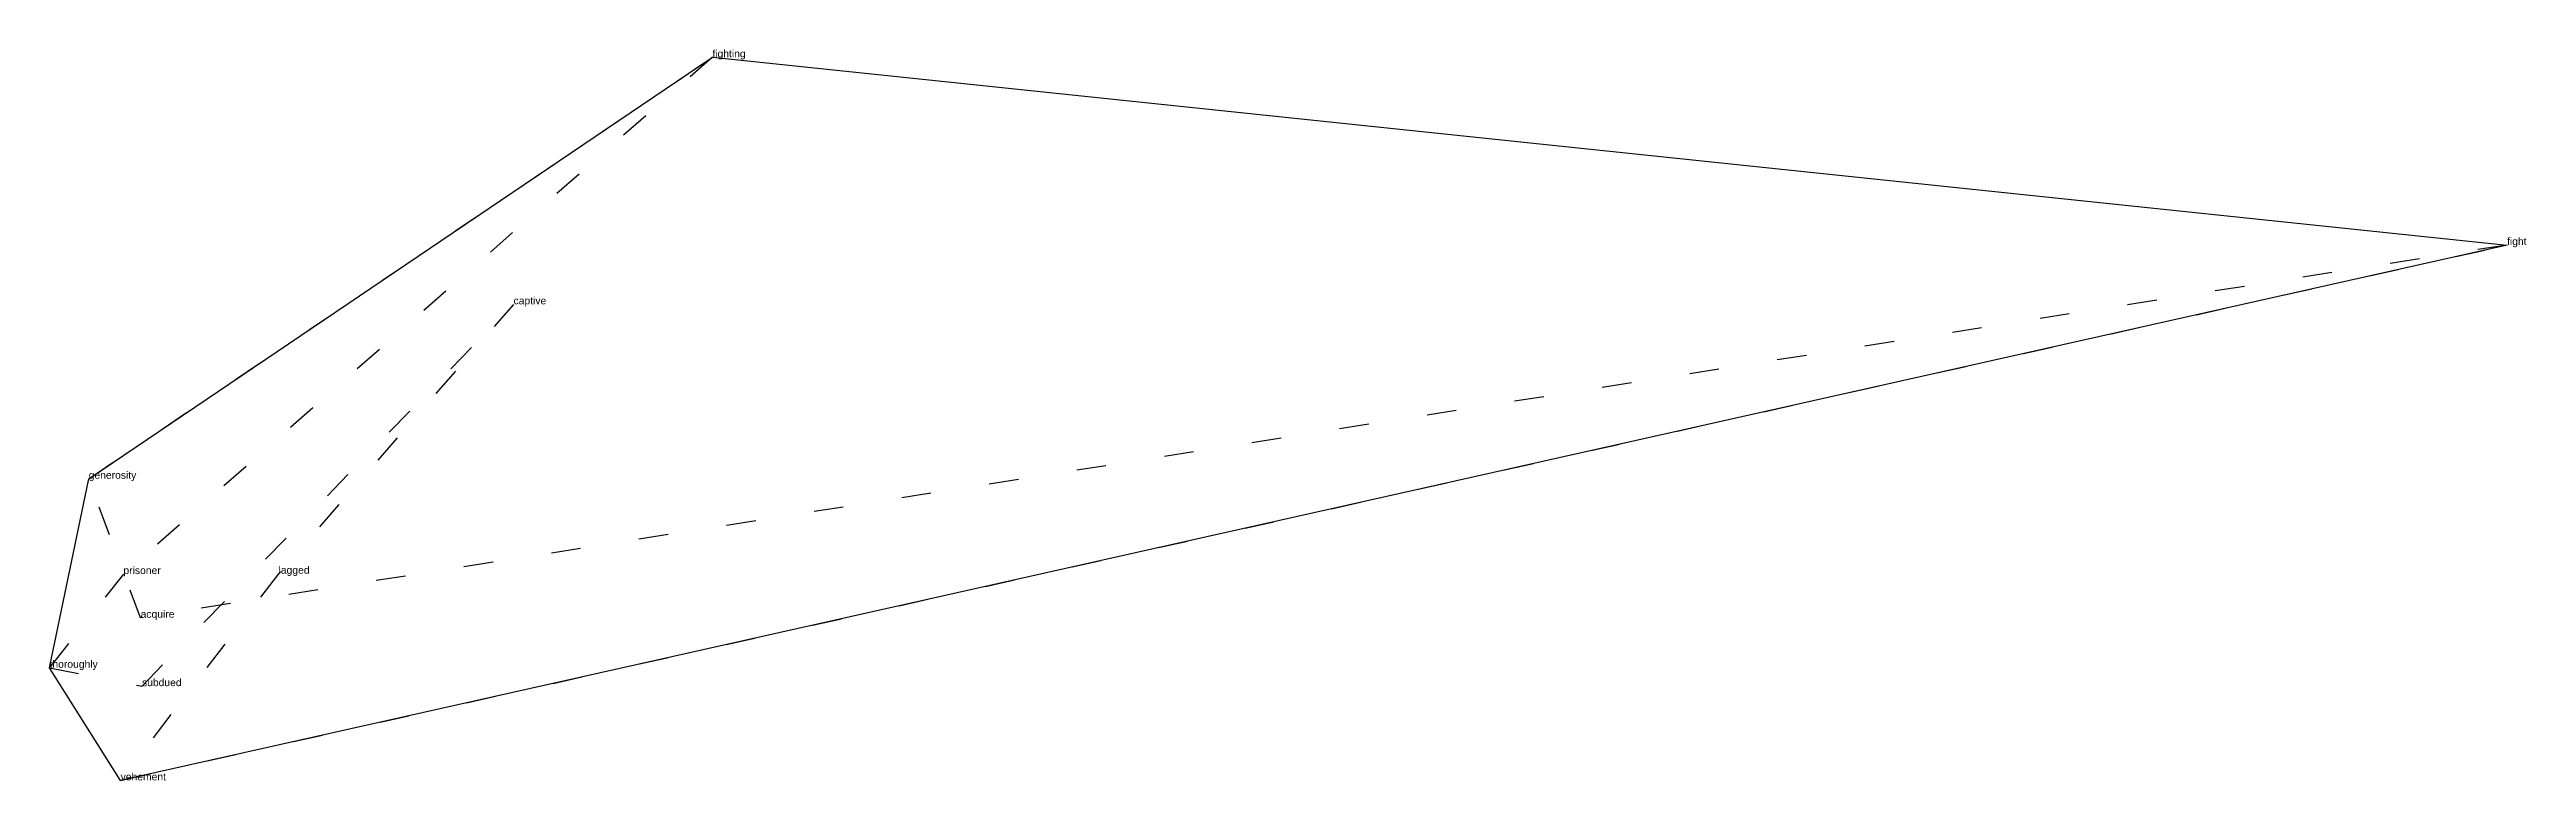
# Model space of a CAD drawing. Extents: x -2.63 to 5.75, y -4.2 to -1.72.
import ezdxf

# ---------------------------------------------------------------- set-up
doc = ezdxf.new("R2010")
doc.units = 0
doc.linetypes.add('DOT', pattern=[0.2, 0, -0.2])
doc.layers.add('TEXT', color=1, linetype='CONTINUOUS')
doc.styles.get("Standard").update_dxf_attribs({"font": 'arial.ttf'})

msp = doc.modelspace()

# ---------------------------------------------------------------- linework, layer by layer
at = {"layer": 'INTERNAL', "linetype": 'DOT'}
msp.add_polyline3d([(-2.6307, -3.8184, 0), (-2.3178, -3.8807, 0), (-1.0603, -2.5872, 0), (-1.8557, -3.4998, 0), (-2.3901, -4.2, 0), (5.686, -2.3861, 0), (-2.3225, -3.6489, 0), (-2.4982, -3.178, 0), (-0.3876, -1.75, 0), (-2.3806, -3.5009, 0), (-2.6307, -3.8184, 0)], close=True, dxfattribs=at)
at = {"layer": 'OUTLINE', "linetype": 'CONTINUOUS'}
msp.add_polyline3d([(-2.3901, -4.2, 0), (-2.6307, -3.8184, 0), (-2.4982, -3.178, 0), (-0.3876, -1.75, 0), (5.686, -2.3861, 0), (-2.3901, -4.2, 0)], close=True, dxfattribs=at)

# ---------------------------------------------------------------- texts
at = {"layer": 'TEXT'}
for s, p in [('fighting', (-0.3876, -1.75)), ('fight', (5.686, -2.3861)), ('captive', (-1.0603, -2.5872)), ('generosity', (-2.4982, -3.178)), ('prisoner', (-2.3806, -3.5009)), ('lagged', (-1.8557, -3.4998)), ('acquire', (-2.3225, -3.6489)), ('thoroughly', (-2.6307, -3.8184)), ('subdued', (-2.3178, -3.8807)), ('vehement', (-2.3901, -4.2))]:
    msp.add_text(s, height=0.025, dxfattribs=at).set_placement(p)

doc.saveas('drawing.dxf')
